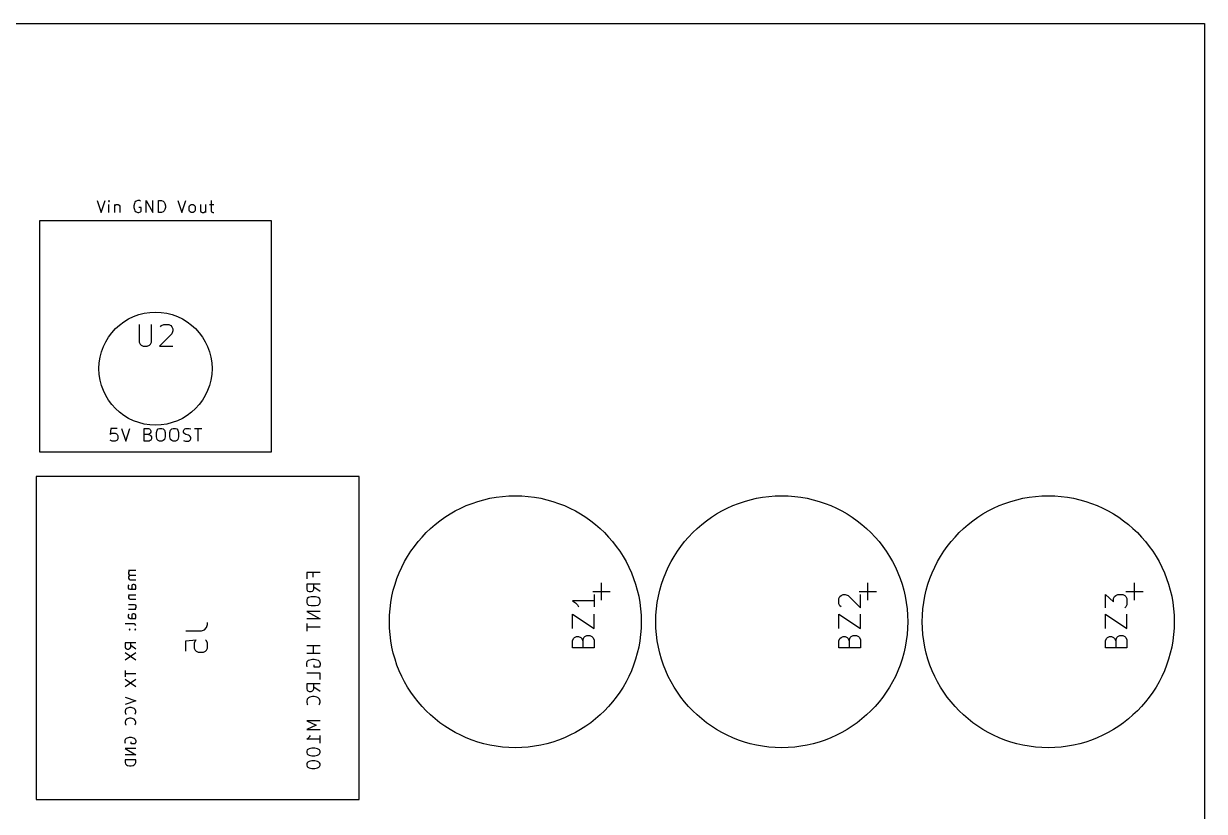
# Model space of a CAD drawing. Header units: millimetres. Extents: x 4 to 198, y -123 to 71.
# Drawn here: x 143.4 to 198.2, y -84.1 to -47.5 of the extents above; entities that cross this region are included whole.
import ezdxf

# ---------------------------------------------------------------- set-up
doc = ezdxf.new("R2010")
doc.units = ezdxf.units.MM
doc.layers.add('EDGE_CUTS', color=7, linetype='CONTINUOUS')
doc.layers.add('F_SILKSCREEN', color=7, linetype='CONTINUOUS')

msp = doc.modelspace()

# ---------------------------------------------------------------- linework, layer by layer
at = {"layer": 'EDGE_CUTS', "linetype": 'CONTINUOUS'}
for p, q in [((61.993244, -47.481603), (198.25, -47.481603)), ((198.25, -47.481603), (198.25, -122.75))]:
    msp.add_line(p, q, dxfattribs=at)
at = {"layer": 'F_SILKSCREEN', "linetype": 'CONTINUOUS'}
for p, q in [((146.829284, -55.6982), (147.012618, -56.2482)), ((147.012618, -56.2482), (147.195951, -55.6982)), ((147.379285, -55.6982), (147.353094, -55.72439)), ((147.353094, -55.72439), (147.379285, -55.750581)), ((147.405475, -55.72439), (147.379285, -55.6982)), ((147.379285, -55.6982), (147.379285, -55.750581)), ((147.379285, -55.750581), (147.405475, -55.72439)), ((147.379285, -56.2482), (147.379285, -55.881533)), ((147.64119, -55.881533), (147.64119, -56.2482)), ((147.64119, -55.933914), (147.66738, -55.907724)), ((147.66738, -55.907724), (147.719761, -55.881533)), ((147.719761, -55.881533), (147.798333, -55.881533)), ((147.798333, -55.881533), (147.850714, -55.907724)), ((147.850714, -55.907724), (147.876904, -55.960105)), ((148.557857, -55.829152), (148.531666, -55.933914)), ((148.584047, -55.776771), (148.557857, -55.829152)), ((148.636428, -55.72439), (148.584047, -55.776771)), ((148.715, -55.6982), (148.636428, -55.72439)), ((148.793571, -55.6982), (148.715, -55.6982)), ((148.845952, -55.72439), (148.793571, -55.6982)), ((149.107857, -56.2482), (149.107857, -55.6982)), ((149.107857, -55.6982), (149.422143, -56.2482)), ((149.422143, -56.2482), (149.422143, -55.6982)), ((149.684047, -56.2482), (149.684047, -55.6982)), ((149.684047, -55.6982), (149.814999, -55.6982)), ((149.814999, -55.6982), (149.893571, -55.72439)), ((149.893571, -55.72439), (149.945952, -55.776771)), ((149.945952, -55.776771), (149.972142, -55.829152)), ((149.972142, -55.829152), (149.998333, -55.933914)), ((150.574523, -55.6982), (150.757857, -56.2482)), ((150.757857, -56.2482), (150.94119, -55.6982)), ((151.124524, -55.933914), (151.150714, -55.907724)), ((151.150714, -55.907724), (151.203095, -55.881533)), ((151.203095, -55.881533), (151.281667, -55.881533)), ((151.281667, -55.881533), (151.334048, -55.907724)), ((151.334048, -55.907724), (151.360238, -55.933914)), ((151.622143, -55.881533), (151.622143, -56.169629)), ((151.857857, -55.881533), (151.857857, -56.2482)), ((152.04119, -55.881533), (152.250714, -55.881533)), ((152.119762, -55.6982), (152.119762, -56.169629)), ((147.876904, -55.960105), (147.876904, -56.2482)), ((148.531666, -55.933914), (148.531666, -56.012486)), ((148.531666, -56.012486), (148.557857, -56.117248)), ((148.557857, -56.117248), (148.584047, -56.169629)), ((148.584047, -56.169629), (148.636428, -56.22201)), ((148.636428, -56.22201), (148.715, -56.2482)), ((148.715, -56.2482), (148.767381, -56.2482)), ((148.872143, -56.012486), (148.767381, -56.012486)), ((148.767381, -56.2482), (148.845952, -56.22201)), ((148.845952, -56.22201), (148.872143, -56.195819)), ((148.872143, -56.195819), (148.872143, -56.012486)), ((149.814999, -56.2482), (149.684047, -56.2482)), ((149.893571, -56.22201), (149.814999, -56.2482)), ((149.945952, -56.169629), (149.893571, -56.22201)), ((149.972142, -56.117248), (149.945952, -56.169629)), ((149.998333, -56.012486), (149.972142, -56.117248)), ((149.998333, -55.933914), (149.998333, -56.012486)), ((151.098333, -55.986295), (151.124524, -55.933914)), ((151.098333, -56.143438), (151.098333, -55.986295)), ((151.124524, -56.195819), (151.098333, -56.143438)), ((151.150714, -56.22201), (151.124524, -56.195819)), ((151.203095, -56.2482), (151.150714, -56.22201)), ((151.281667, -56.2482), (151.203095, -56.2482)), ((151.334048, -56.22201), (151.281667, -56.2482)), ((151.360238, -56.195819), (151.334048, -56.22201)), ((151.360238, -55.933914), (151.386429, -55.986295)), ((151.386429, -56.143438), (151.360238, -56.195819)), ((151.386429, -55.986295), (151.386429, -56.143438)), ((151.622143, -56.169629), (151.648333, -56.22201)), ((151.648333, -56.22201), (151.700714, -56.2482)), ((151.700714, -56.2482), (151.779286, -56.2482)), ((151.779286, -56.2482), (151.831667, -56.22201)), ((151.831667, -56.22201), (151.857857, -56.195819)), ((152.119762, -56.169629), (152.145952, -56.22201)), ((152.145952, -56.22201), (152.198333, -56.2482)), ((152.198333, -56.2482), (152.250714, -56.2482)), ((144.165, -56.625), (154.915, -56.625)), ((144.165, -67.375), (144.165, -56.625)), ((154.915, -56.625), (154.915, -67.375)), ((148.778095, -61.456119), (148.778095, -62.265642)), ((149.349523, -62.265642), (149.349523, -61.456119)), ((150.301904, -61.88469), (149.730476, -62.456119)), ((149.778095, -61.551357), (149.825714, -61.503738)), ((149.825714, -61.503738), (149.920952, -61.456119)), ((149.920952, -61.456119), (150.159047, -61.456119)), ((150.159047, -61.456119), (150.254285, -61.503738)), ((150.254285, -61.503738), (150.301904, -61.551357)), ((150.301904, -61.551357), (150.349523, -61.646595)), ((150.349523, -61.741833), (150.301904, -61.88469)), ((150.349523, -61.646595), (150.349523, -61.741833)), ((148.778095, -62.265642), (148.825714, -62.36088)), ((148.825714, -62.36088), (148.873333, -62.4085)), ((148.873333, -62.4085), (148.968571, -62.456119)), ((148.968571, -62.456119), (149.159047, -62.456119)), ((149.159047, -62.456119), (149.254285, -62.4085)), ((149.254285, -62.4085), (149.301904, -62.36088)), ((149.301904, -62.36088), (149.349523, -62.265642)), ((149.730476, -62.456119), (150.349523, -62.456119)), ((147.468571, -66.271331), (147.439999, -66.557045)), ((147.754285, -66.271331), (147.468571, -66.271331)), ((147.954285, -66.271331), (148.154285, -66.871331)), ((148.154285, -66.871331), (148.354285, -66.271331)), ((149.011429, -66.871331), (149.011429, -66.271331)), ((149.011429, -66.271331), (149.211429, -66.271331)), ((149.211429, -66.271331), (149.268572, -66.299902)), ((149.268572, -66.299902), (149.297143, -66.328474)), ((149.297143, -66.328474), (149.325714, -66.385617)), ((149.611429, -66.357045), (149.668572, -66.299902)), ((149.668572, -66.299902), (149.725714, -66.271331)), ((149.725714, -66.271331), (149.84, -66.271331)), ((149.84, -66.271331), (149.897143, -66.299902)), ((149.897143, -66.299902), (149.954286, -66.357045)), ((150.24, -66.357045), (150.297143, -66.299902)), ((150.297143, -66.299902), (150.354285, -66.271331)), ((150.354285, -66.271331), (150.468571, -66.271331)), ((150.468571, -66.271331), (150.525714, -66.299902)), ((150.525714, -66.299902), (150.582857, -66.357045)), ((150.839999, -66.385617), (150.868571, -66.328474)), ((150.868571, -66.328474), (150.897142, -66.299902)), ((150.897142, -66.299902), (150.954285, -66.271331)), ((150.954285, -66.271331), (151.097142, -66.271331)), ((151.097142, -66.271331), (151.182856, -66.299902)), ((151.354285, -66.271331), (151.697143, -66.271331)), ((151.525714, -66.871331), (151.525714, -66.271331)), ((147.439999, -66.557045), (147.468571, -66.528474)), ((147.468571, -66.84276), (147.439999, -66.814188)), ((147.468571, -66.528474), (147.525714, -66.499902)), ((147.525714, -66.871331), (147.468571, -66.84276)), ((147.525714, -66.499902), (147.668571, -66.499902)), ((147.668571, -66.871331), (147.525714, -66.871331)), ((147.668571, -66.499902), (147.725714, -66.528474)), ((147.725714, -66.84276), (147.668571, -66.871331)), ((147.725714, -66.528474), (147.754285, -66.557045)), ((147.754285, -66.814188), (147.725714, -66.84276)), ((147.754285, -66.557045), (147.782856, -66.614188)), ((147.782856, -66.757045), (147.754285, -66.814188)), ((147.782856, -66.614188), (147.782856, -66.757045)), ((149.211429, -66.557045), (149.011429, -66.557045)), ((149.24, -66.871331), (149.011429, -66.871331)), ((149.268572, -66.528474), (149.211429, -66.557045)), ((149.211429, -66.557045), (149.297143, -66.585617)), ((149.297143, -66.84276), (149.24, -66.871331)), ((149.297143, -66.499902), (149.268572, -66.528474)), ((149.325714, -66.44276), (149.297143, -66.499902)), ((149.297143, -66.585617), (149.325714, -66.614188)), ((149.325714, -66.814188), (149.297143, -66.84276)), ((149.325714, -66.385617), (149.325714, -66.44276)), ((149.325714, -66.614188), (149.354286, -66.671331)), ((149.354286, -66.757045), (149.325714, -66.814188)), ((149.354286, -66.671331), (149.354286, -66.757045)), ((149.582857, -66.471331), (149.611429, -66.357045)), ((149.582857, -66.671331), (149.582857, -66.471331)), ((149.611429, -66.785617), (149.582857, -66.671331)), ((149.668572, -66.84276), (149.611429, -66.785617)), ((149.725714, -66.871331), (149.668572, -66.84276)), ((149.84, -66.871331), (149.725714, -66.871331)), ((149.897143, -66.84276), (149.84, -66.871331)), ((149.954286, -66.785617), (149.897143, -66.84276)), ((149.954286, -66.357045), (149.982857, -66.471331)), ((149.982857, -66.671331), (149.954286, -66.785617)), ((149.982857, -66.471331), (149.982857, -66.671331)), ((150.211428, -66.471331), (150.24, -66.357045)), ((150.211428, -66.671331), (150.211428, -66.471331)), ((150.24, -66.785617), (150.211428, -66.671331)), ((150.297143, -66.84276), (150.24, -66.785617)), ((150.354285, -66.871331), (150.297143, -66.84276)), ((150.468571, -66.871331), (150.354285, -66.871331)), ((150.525714, -66.84276), (150.468571, -66.871331)), ((150.582857, -66.785617), (150.525714, -66.84276)), ((150.582857, -66.357045), (150.611428, -66.471331)), ((150.611428, -66.671331), (150.582857, -66.785617)), ((150.611428, -66.471331), (150.611428, -66.671331)), ((150.839999, -66.44276), (150.839999, -66.385617)), ((150.868571, -66.499902), (150.839999, -66.44276)), ((150.839999, -66.84276), (150.925714, -66.871331)), ((150.897142, -66.528474), (150.868571, -66.499902)), ((150.954285, -66.557045), (150.897142, -66.528474)), ((150.925714, -66.871331), (151.068571, -66.871331)), ((151.068571, -66.585617), (150.954285, -66.557045)), ((151.125714, -66.614188), (151.068571, -66.585617)), ((151.068571, -66.871331), (151.125714, -66.84276)), ((151.154285, -66.64276), (151.125714, -66.614188)), ((151.125714, -66.84276), (151.154285, -66.814188)), ((151.182856, -66.699902), (151.154285, -66.64276)), ((151.154285, -66.814188), (151.182856, -66.757045)), ((151.182856, -66.757045), (151.182856, -66.699902)), ((154.915, -67.375), (144.165, -67.375)), ((144, -68.5), (144, -83.5)), ((159, -68.5), (144, -68.5)), ((159, -83.5), (159, -68.5)), ((148.625069, -72.876191), (148.291736, -72.876191)), ((148.315545, -72.900001), (148.291736, -72.94762)), ((148.339355, -72.876191), (148.315545, -72.900001)), ((148.291736, -72.94762), (148.291736, -73.019048)), ((148.291736, -73.019048), (148.315545, -73.066667)), ((148.315545, -73.114286), (148.291736, -73.161905)), ((148.291736, -73.161905), (148.291736, -73.233334)), ((148.291736, -73.233334), (148.315545, -73.280953)), ((148.315545, -73.066667), (148.363164, -73.090477)), ((148.363164, -73.090477), (148.315545, -73.114286)), ((148.315545, -73.280953), (148.363164, -73.304763)), ((148.363164, -73.090477), (148.625069, -73.090477)), ((148.363164, -73.304763), (148.625069, -73.304763)), ((157.180583, -72.968095), (156.560583, -72.968095)), ((156.560583, -72.968095), (156.560583, -73.263333)), ((156.855821, -73.174761), (156.855821, -72.968095)), ((170.25, -74.25), (170.25, -73.45)), ((182.625, -74.25), (182.625, -73.45)), ((195, -74.25), (195, -73.45)), ((148.291736, -73.590477), (148.315545, -73.542858)), ((148.291736, -73.685715), (148.291736, -73.590477)), ((148.315545, -73.733334), (148.291736, -73.685715)), ((148.291736, -73.995239), (148.625069, -73.995239)), ((148.315545, -74.019049), (148.291736, -74.066668)), ((148.363164, -73.757144), (148.315545, -73.733334)), ((148.339355, -73.995239), (148.315545, -74.019049)), ((148.625069, -73.757144), (148.363164, -73.757144)), ((148.434593, -73.709525), (148.410783, -73.757144)), ((148.458402, -73.542858), (148.434593, -73.590477)), ((148.434593, -73.590477), (148.434593, -73.709525)), ((148.506021, -73.519049), (148.458402, -73.542858)), ((148.55364, -73.519049), (148.506021, -73.519049)), ((148.60126, -73.542858), (148.55364, -73.519049)), ((148.625069, -73.590477), (148.60126, -73.542858)), ((148.60126, -73.757144), (148.625069, -73.709525)), ((148.625069, -73.709525), (148.625069, -73.590477)), ((157.180583, -73.499524), (156.560583, -73.499524)), ((156.560583, -73.499524), (156.560583, -73.735714)), ((156.560583, -73.735714), (156.590107, -73.794762)), ((156.590107, -73.794762), (156.619631, -73.824285)), ((156.619631, -73.824285), (156.678679, -73.853809)), ((156.678679, -73.853809), (156.76725, -73.853809)), ((156.76725, -73.853809), (156.826298, -73.824285)), ((156.826298, -73.824285), (156.855821, -73.794762)), ((156.855821, -73.794762), (156.885345, -73.735714)), ((156.885345, -73.735714), (156.885345, -73.499524)), ((157.180583, -73.853809), (156.885345, -73.647143)), ((169.85, -73.85), (170.65, -73.85)), ((169.904819, -73.988095), (169.904819, -74.559523)), ((181.375057, -74.035714), (181.470295, -73.988095)), ((181.470295, -73.988095), (181.565533, -73.988095)), ((181.565533, -73.988095), (181.70839, -74.035714)), ((182.225, -73.85), (183.025, -73.85)), ((182.279819, -74.607142), (182.279819, -73.988095)), ((193.654819, -74.607142), (193.654819, -73.988095)), ((193.654819, -73.988095), (194.035771, -74.321428)), ((194.131009, -74.035714), (194.226247, -73.988095)), ((194.226247, -73.988095), (194.464342, -73.988095)), ((194.464342, -73.988095), (194.55958, -74.035714)), ((194.6, -73.85), (195.4, -73.85)), ((148.291736, -74.066668), (148.291736, -74.138096)), ((148.291736, -74.138096), (148.315545, -74.185715)), ((148.291736, -74.44762), (148.55364, -74.44762)), ((148.315545, -74.185715), (148.363164, -74.209525)), ((148.363164, -74.209525), (148.625069, -74.209525)), ((148.55364, -74.44762), (148.60126, -74.47143)), ((148.60126, -74.47143), (148.625069, -74.519049)), ((148.625069, -74.519049), (148.625069, -74.590477)), ((156.590107, -74.178571), (156.560583, -74.237619)), ((156.560583, -74.237619), (156.560583, -74.355714)), ((156.560583, -74.355714), (156.590107, -74.414762)), ((156.649155, -74.119524), (156.590107, -74.178571)), ((156.590107, -74.414762), (156.649155, -74.473809)), ((156.76725, -74.09), (156.649155, -74.119524)), ((156.649155, -74.473809), (156.76725, -74.503333)), ((156.973917, -74.09), (156.76725, -74.09)), ((156.76725, -74.503333), (156.973917, -74.503333)), ((157.092012, -74.119524), (156.973917, -74.09)), ((156.973917, -74.503333), (157.092012, -74.473809)), ((157.15106, -74.178571), (157.092012, -74.119524)), ((157.092012, -74.473809), (157.15106, -74.414762)), ((157.180583, -74.237619), (157.15106, -74.178571)), ((157.15106, -74.414762), (157.180583, -74.355714)), ((157.180583, -74.355714), (157.180583, -74.237619)), ((169.904819, -74.273809), (168.904819, -74.273809)), ((168.904819, -74.273809), (169.047676, -74.369047)), ((169.047676, -74.369047), (169.142914, -74.464285)), ((169.142914, -74.464285), (169.190533, -74.559523)), ((181.279819, -74.178571), (181.327438, -74.083333)), ((181.279819, -74.416666), (181.279819, -74.178571)), ((181.327438, -74.511904), (181.279819, -74.416666)), ((181.327438, -74.083333), (181.375057, -74.035714)), ((181.375057, -74.559523), (181.327438, -74.511904)), ((181.70839, -74.035714), (182.279819, -74.607142)), ((194.035771, -74.178571), (194.08339, -74.083333)), ((194.035771, -74.321428), (194.035771, -74.178571)), ((194.08339, -74.083333), (194.131009, -74.035714)), ((194.55958, -74.035714), (194.6072, -74.083333)), ((194.6072, -74.559523), (194.55958, -74.607142)), ((194.6072, -74.083333), (194.654819, -74.178571)), ((194.654819, -74.464285), (194.6072, -74.559523)), ((194.654819, -74.178571), (194.654819, -74.464285)), ((148.291736, -74.661906), (148.625069, -74.661906)), ((148.291736, -74.94762), (148.315545, -74.900001)), ((148.291736, -75.042858), (148.291736, -74.94762)), ((148.315545, -75.090477), (148.291736, -75.042858)), ((148.363164, -75.114287), (148.315545, -75.090477)), ((148.625069, -75.114287), (148.363164, -75.114287)), ((148.434593, -75.066668), (148.410783, -75.114287)), ((148.458402, -74.900001), (148.434593, -74.94762)), ((148.434593, -74.94762), (148.434593, -75.066668)), ((148.506021, -74.876192), (148.458402, -74.900001)), ((148.55364, -74.876192), (148.506021, -74.876192)), ((148.60126, -74.900001), (148.55364, -74.876192)), ((148.60126, -74.638096), (148.57745, -74.661906)), ((148.625069, -74.590477), (148.60126, -74.638096)), ((148.625069, -74.94762), (148.60126, -74.900001)), ((148.60126, -75.114287), (148.625069, -75.066668)), ((148.625069, -75.066668), (148.625069, -74.94762)), ((157.180583, -74.769048), (156.560583, -74.769048)), ((156.560583, -74.769048), (157.180583, -75.123333)), ((157.180583, -75.123333), (156.560583, -75.123333)), ((168.904819, -75.559523), (168.904819, -74.892857)), ((168.904819, -74.892857), (169.904819, -75.559523)), ((169.904819, -75.559523), (169.904819, -74.892857)), ((181.279819, -75.559523), (181.279819, -74.892857)), ((181.279819, -74.892857), (182.279819, -75.559523)), ((182.279819, -75.559523), (182.279819, -74.892857)), ((193.654819, -75.559523), (193.654819, -74.892857)), ((193.654819, -74.892857), (194.654819, -75.559523)), ((194.654819, -75.559523), (194.654819, -74.892857)), ((148.55364, -75.352382), (148.125069, -75.352382)), ((148.339355, -75.590478), (148.315545, -75.614287)), ((148.315545, -75.614287), (148.339355, -75.638097)), ((148.315545, -75.614287), (148.363164, -75.614287)), ((148.363164, -75.614287), (148.339355, -75.590478)), ((148.339355, -75.638097), (148.363164, -75.614287)), ((148.60126, -75.376192), (148.55364, -75.352382)), ((148.60126, -75.590478), (148.57745, -75.614287)), ((148.57745, -75.614287), (148.60126, -75.638097)), ((148.57745, -75.614287), (148.625069, -75.614287)), ((148.625069, -75.423811), (148.60126, -75.376192)), ((148.625069, -75.614287), (148.60126, -75.590478)), ((148.60126, -75.638097), (148.625069, -75.614287)), ((150.954819, -75.666666), (151.669104, -75.666666)), ((151.669104, -75.666666), (151.811961, -75.619047)), ((151.811961, -75.619047), (151.9072, -75.523809)), ((151.9072, -75.523809), (151.954819, -75.380952)), ((151.954819, -75.380952), (151.954819, -75.285714)), ((156.560583, -75.33), (156.560583, -75.684286)), ((157.180583, -75.507143), (156.560583, -75.507143)), ((150.954819, -76.142857), (151.431009, -76.095238)), ((150.954819, -76.619047), (150.954819, -76.142857)), ((151.38339, -76.142857), (151.335771, -76.238095)), ((151.431009, -76.095238), (151.38339, -76.142857)), ((151.9072, -76.142857), (151.85958, -76.095238)), ((151.954819, -76.238095), (151.9072, -76.142857)), ((168.904819, -76.130952), (168.952438, -76.035714)), ((168.904819, -76.464285), (168.904819, -76.130952)), ((168.952438, -76.035714), (169.000057, -75.988095)), ((169.000057, -75.988095), (169.095295, -75.940476)), ((169.095295, -75.940476), (169.190533, -75.940476)), ((169.190533, -75.940476), (169.285771, -75.988095)), ((169.285771, -75.988095), (169.33339, -76.035714)), ((169.33339, -76.035714), (169.381009, -76.130952)), ((169.381009, -76.130952), (169.428628, -75.988095)), ((169.381009, -76.130952), (169.381009, -76.464285)), ((169.428628, -75.988095), (169.476247, -75.940476)), ((169.476247, -75.940476), (169.571485, -75.892857)), ((169.571485, -75.892857), (169.714342, -75.892857)), ((169.714342, -75.892857), (169.80958, -75.940476)), ((169.80958, -75.940476), (169.8572, -75.988095)), ((169.8572, -75.988095), (169.904819, -76.083333)), ((169.904819, -76.083333), (169.904819, -76.464285)), ((181.279819, -76.130952), (181.327438, -76.035714)), ((181.279819, -76.464285), (181.279819, -76.130952)), ((181.327438, -76.035714), (181.375057, -75.988095)), ((181.375057, -75.988095), (181.470295, -75.940476)), ((181.470295, -75.940476), (181.565533, -75.940476)), ((181.565533, -75.940476), (181.660771, -75.988095)), ((181.660771, -75.988095), (181.70839, -76.035714)), ((181.70839, -76.035714), (181.756009, -76.130952)), ((181.756009, -76.130952), (181.803628, -75.988095)), ((181.756009, -76.130952), (181.756009, -76.464285)), ((181.803628, -75.988095), (181.851247, -75.940476)), ((181.851247, -75.940476), (181.946485, -75.892857)), ((181.946485, -75.892857), (182.089342, -75.892857)), ((182.089342, -75.892857), (182.18458, -75.940476)), ((182.18458, -75.940476), (182.2322, -75.988095)), ((182.2322, -75.988095), (182.279819, -76.083333)), ((182.279819, -76.083333), (182.279819, -76.464285)), ((193.654819, -76.130952), (193.702438, -76.035714)), ((193.654819, -76.464285), (193.654819, -76.130952)), ((193.702438, -76.035714), (193.750057, -75.988095)), ((193.750057, -75.988095), (193.845295, -75.940476)), ((193.845295, -75.940476), (193.940533, -75.940476)), ((193.940533, -75.940476), (194.035771, -75.988095)), ((194.035771, -75.988095), (194.08339, -76.035714)), ((194.08339, -76.035714), (194.131009, -76.130952)), ((194.131009, -76.130952), (194.178628, -75.988095)), ((194.131009, -76.130952), (194.131009, -76.464285)), ((194.178628, -75.988095), (194.226247, -75.940476)), ((194.226247, -75.940476), (194.321485, -75.892857)), ((194.321485, -75.892857), (194.464342, -75.892857)), ((194.464342, -75.892857), (194.55958, -75.940476)), ((194.55958, -75.940476), (194.6072, -75.988095)), ((194.6072, -75.988095), (194.654819, -76.083333)), ((194.654819, -76.083333), (194.654819, -76.464285)), ((148.625069, -76.233334), (148.125069, -76.233334)), ((148.125069, -76.233334), (148.125069, -76.42381)), ((148.125069, -76.42381), (148.148879, -76.471429)), ((148.125069, -76.685715), (148.625069, -77.019048)), ((148.125069, -77.019048), (148.625069, -76.685715)), ((148.148879, -76.471429), (148.172688, -76.495239)), ((148.172688, -76.495239), (148.220307, -76.519048)), ((148.220307, -76.519048), (148.291736, -76.519048)), ((148.291736, -76.519048), (148.339355, -76.495239)), ((148.339355, -76.495239), (148.363164, -76.471429)), ((148.363164, -76.471429), (148.386974, -76.42381)), ((148.386974, -76.42381), (148.386974, -76.233334)), ((148.625069, -76.519048), (148.386974, -76.352382)), ((151.335771, -76.238095), (151.335771, -76.47619)), ((151.335771, -76.47619), (151.38339, -76.571428)), ((151.38339, -76.571428), (151.431009, -76.619047)), ((151.431009, -76.619047), (151.526247, -76.666666)), ((151.526247, -76.666666), (151.764342, -76.666666)), ((151.764342, -76.666666), (151.85958, -76.619047)), ((151.85958, -76.619047), (151.9072, -76.571428)), ((151.9072, -76.571428), (151.954819, -76.47619)), ((151.954819, -76.47619), (151.954819, -76.238095)), ((157.180583, -76.363334), (156.560583, -76.363334)), ((157.180583, -76.717619), (156.560583, -76.717619)), ((156.855821, -76.363334), (156.855821, -76.717619)), ((169.904819, -76.464285), (168.904819, -76.464285)), ((182.279819, -76.464285), (181.279819, -76.464285)), ((194.654819, -76.464285), (193.654819, -76.464285)), ((156.560583, -77.19), (156.590107, -77.101429)), ((156.560583, -77.278572), (156.560583, -77.19)), ((156.590107, -77.337619), (156.560583, -77.278572)), ((156.590107, -77.101429), (156.649155, -77.042381)), ((156.649155, -77.042381), (156.708202, -77.012858)), ((156.708202, -77.012858), (156.826298, -76.983334)), ((156.826298, -76.983334), (156.914869, -76.983334)), ((156.914869, -76.983334), (157.032964, -77.012858)), ((156.914869, -77.367143), (156.914869, -77.249048)), ((157.032964, -77.012858), (157.092012, -77.042381)), ((157.092012, -77.042381), (157.15106, -77.101429)), ((157.15106, -77.101429), (157.180583, -77.19)), ((157.180583, -77.249048), (157.15106, -77.337619)), ((157.180583, -77.19), (157.180583, -77.249048)), ((148.125069, -77.519048), (148.125069, -77.804762)), ((148.625069, -77.661905), (148.125069, -77.661905)), ((157.180583, -77.632858), (156.560583, -77.632858)), ((157.121536, -77.367143), (156.914869, -77.367143)), ((157.15106, -77.337619), (157.121536, -77.367143)), ((157.180583, -77.928096), (157.180583, -77.632858)), ((148.125069, -77.923809), (148.625069, -78.257142)), ((148.125069, -78.257142), (148.625069, -77.923809)), ((157.180583, -78.134763), (156.560583, -78.134763)), ((156.560583, -78.134763), (156.560583, -78.370953)), ((156.560583, -78.370953), (156.590107, -78.430001)), ((156.855821, -78.430001), (156.885345, -78.370953)), ((156.885345, -78.370953), (156.885345, -78.134763)), ((157.180583, -78.489048), (156.885345, -78.282382)), ((148.125069, -78.757142), (148.625069, -78.923808)), ((148.625069, -78.923808), (148.125069, -79.090475)), ((156.590107, -78.843334), (156.560583, -78.931905)), ((156.560583, -78.931905), (156.560583, -78.990953)), ((156.590107, -78.430001), (156.619631, -78.459524)), ((156.649155, -78.784286), (156.590107, -78.843334)), ((156.619631, -78.459524), (156.678679, -78.489048)), ((156.708202, -78.754763), (156.649155, -78.784286)), ((156.678679, -78.489048), (156.76725, -78.489048)), ((156.826298, -78.725239), (156.708202, -78.754763)), ((156.76725, -78.489048), (156.826298, -78.459524)), ((156.826298, -78.459524), (156.855821, -78.430001)), ((156.914869, -78.725239), (156.826298, -78.725239)), ((157.032964, -78.754763), (156.914869, -78.725239)), ((157.092012, -78.784286), (157.032964, -78.754763)), ((157.15106, -78.843334), (157.092012, -78.784286)), ((157.180583, -78.931905), (157.15106, -78.843334)), ((157.180583, -78.990953), (157.180583, -78.931905)), ((148.148879, -79.32857), (148.125069, -79.399998)), ((148.125069, -79.399998), (148.125069, -79.447617)), ((148.125069, -79.447617), (148.148879, -79.519046)), ((148.196498, -79.280951), (148.148879, -79.32857)), ((148.244117, -79.257141), (148.196498, -79.280951)), ((148.339355, -79.233332), (148.244117, -79.257141)), ((148.410783, -79.233332), (148.339355, -79.233332)), ((148.506021, -79.257141), (148.410783, -79.233332)), ((148.55364, -79.280951), (148.506021, -79.257141)), ((148.60126, -79.32857), (148.55364, -79.280951)), ((148.625069, -79.399998), (148.60126, -79.32857)), ((148.60126, -79.519046), (148.625069, -79.447617)), ((148.625069, -79.447617), (148.625069, -79.399998)), ((156.560583, -78.990953), (156.590107, -79.079524)), ((156.590107, -79.079524), (156.619631, -79.109048)), ((157.121536, -79.109048), (157.15106, -79.079524)), ((157.15106, -79.079524), (157.180583, -78.990953)), ((148.148879, -79.82857), (148.125069, -79.899998)), ((148.125069, -79.899998), (148.125069, -79.947617)), ((148.125069, -79.947617), (148.148879, -80.019046)), ((148.148879, -79.519046), (148.172688, -79.542855)), ((148.196498, -79.780951), (148.148879, -79.82857)), ((148.148879, -80.019046), (148.172688, -80.042855)), ((148.244117, -79.757141), (148.196498, -79.780951)), ((148.339355, -79.733332), (148.244117, -79.757141)), ((148.410783, -79.733332), (148.339355, -79.733332)), ((148.506021, -79.757141), (148.410783, -79.733332)), ((148.55364, -79.780951), (148.506021, -79.757141)), ((148.60126, -79.82857), (148.55364, -79.780951)), ((148.57745, -79.542855), (148.60126, -79.519046)), ((148.57745, -80.042855), (148.60126, -80.019046)), ((148.625069, -79.899998), (148.60126, -79.82857)), ((148.60126, -80.019046), (148.625069, -79.947617)), ((148.625069, -79.947617), (148.625069, -79.899998)), ((157.180583, -79.847144), (156.560583, -79.847144)), ((156.560583, -79.847144), (157.00344, -80.05381)), ((157.00344, -80.05381), (156.560583, -80.260477)), ((156.560583, -80.260477), (157.180583, -80.260477)), ((156.649155, -80.644286), (156.708202, -80.585238)), ((156.708202, -80.585238), (156.737726, -80.526191)), ((157.180583, -80.880476), (157.180583, -80.526191)), ((148.125069, -80.78095), (148.148879, -80.709522)), ((148.125069, -80.852379), (148.125069, -80.78095)), ((148.148879, -80.899998), (148.125069, -80.852379)), ((148.625069, -81.138093), (148.125069, -81.138093)), ((148.125069, -81.138093), (148.625069, -81.423807)), ((148.148879, -80.709522), (148.196498, -80.661903)), ((148.196498, -80.661903), (148.244117, -80.638093)), ((148.244117, -80.638093), (148.339355, -80.614284)), ((148.339355, -80.614284), (148.410783, -80.614284)), ((148.410783, -80.614284), (148.506021, -80.638093)), ((148.410783, -80.923807), (148.410783, -80.828569)), ((148.57745, -80.923807), (148.410783, -80.923807)), ((148.506021, -80.638093), (148.55364, -80.661903)), ((148.55364, -80.661903), (148.60126, -80.709522)), ((148.60126, -80.899998), (148.57745, -80.923807)), ((148.60126, -80.709522), (148.625069, -80.78095)), ((148.625069, -80.828569), (148.60126, -80.899998)), ((148.625069, -80.78095), (148.625069, -80.828569)), ((156.560583, -80.703334), (156.649155, -80.644286)), ((157.180583, -80.703334), (156.560583, -80.703334)), ((156.678679, -81.146191), (156.619631, -81.175714)), ((156.796774, -81.116667), (156.678679, -81.146191)), ((156.944393, -81.116667), (156.796774, -81.116667)), ((157.062488, -81.146191), (156.944393, -81.116667)), ((157.121536, -81.175714), (157.062488, -81.146191)), ((148.625069, -81.423807), (148.125069, -81.423807)), ((148.625069, -81.661903), (148.125069, -81.661903)), ((148.125069, -81.661903), (148.125069, -81.780951)), ((148.625069, -81.780951), (148.625069, -81.661903)), ((156.590107, -81.205238), (156.560583, -81.264286)), ((156.560583, -81.264286), (156.560583, -81.323333)), ((156.560583, -81.323333), (156.590107, -81.382381)), ((156.619631, -81.175714), (156.590107, -81.205238)), ((156.590107, -81.382381), (156.619631, -81.411905)), ((156.619631, -81.411905), (156.678679, -81.441429)), ((156.678679, -81.441429), (156.796774, -81.470952)), ((156.796774, -81.470952), (156.944393, -81.470952)), ((156.944393, -81.470952), (157.062488, -81.441429)), ((157.062488, -81.441429), (157.121536, -81.411905)), ((157.15106, -81.205238), (157.121536, -81.175714)), ((157.121536, -81.411905), (157.15106, -81.382381)), ((157.180583, -81.264286), (157.15106, -81.205238)), ((157.15106, -81.382381), (157.180583, -81.323333)), ((157.180583, -81.323333), (157.180583, -81.264286)), ((148.125069, -81.780951), (148.148879, -81.852379)), ((148.148879, -81.852379), (148.196498, -81.899998)), ((148.196498, -81.899998), (148.244117, -81.923808)), ((148.244117, -81.923808), (148.339355, -81.947617)), ((148.339355, -81.947617), (148.410783, -81.947617)), ((148.410783, -81.947617), (148.506021, -81.923808)), ((148.506021, -81.923808), (148.55364, -81.899998)), ((148.55364, -81.899998), (148.60126, -81.852379)), ((148.60126, -81.852379), (148.625069, -81.780951)), ((156.590107, -81.795714), (156.560583, -81.854762)), ((156.560583, -81.854762), (156.560583, -81.913809)), ((156.560583, -81.913809), (156.590107, -81.972857)), ((156.619631, -81.76619), (156.590107, -81.795714)), ((156.590107, -81.972857), (156.619631, -82.002381)), ((156.678679, -81.736667), (156.619631, -81.76619)), ((156.619631, -82.002381), (156.678679, -82.031905)), ((156.796774, -81.707143), (156.678679, -81.736667)), ((156.678679, -82.031905), (156.796774, -82.061428)), ((156.944393, -81.707143), (156.796774, -81.707143)), ((156.796774, -82.061428), (156.944393, -82.061428)), ((157.062488, -81.736667), (156.944393, -81.707143)), ((156.944393, -82.061428), (157.062488, -82.031905)), ((157.121536, -81.76619), (157.062488, -81.736667)), ((157.062488, -82.031905), (157.121536, -82.002381)), ((157.15106, -81.795714), (157.121536, -81.76619)), ((157.121536, -82.002381), (157.15106, -81.972857)), ((157.180583, -81.854762), (157.15106, -81.795714)), ((157.15106, -81.972857), (157.180583, -81.913809)), ((157.180583, -81.913809), (157.180583, -81.854762)), ((144, -83.5), (159, -83.5))]:
    msp.add_line(p, q, dxfattribs=at)
at = {"layer": 'F_SILKSCREEN'}
for centre, radius in [((149.54, -63.5), 2.625), ((166.25, -75.25), 5.85), ((178.625, -75.25), 5.85), ((191, -75.25), 5.85)]:
    msp.add_circle(centre, radius, dxfattribs=at)

doc.saveas('drawing.dxf')
